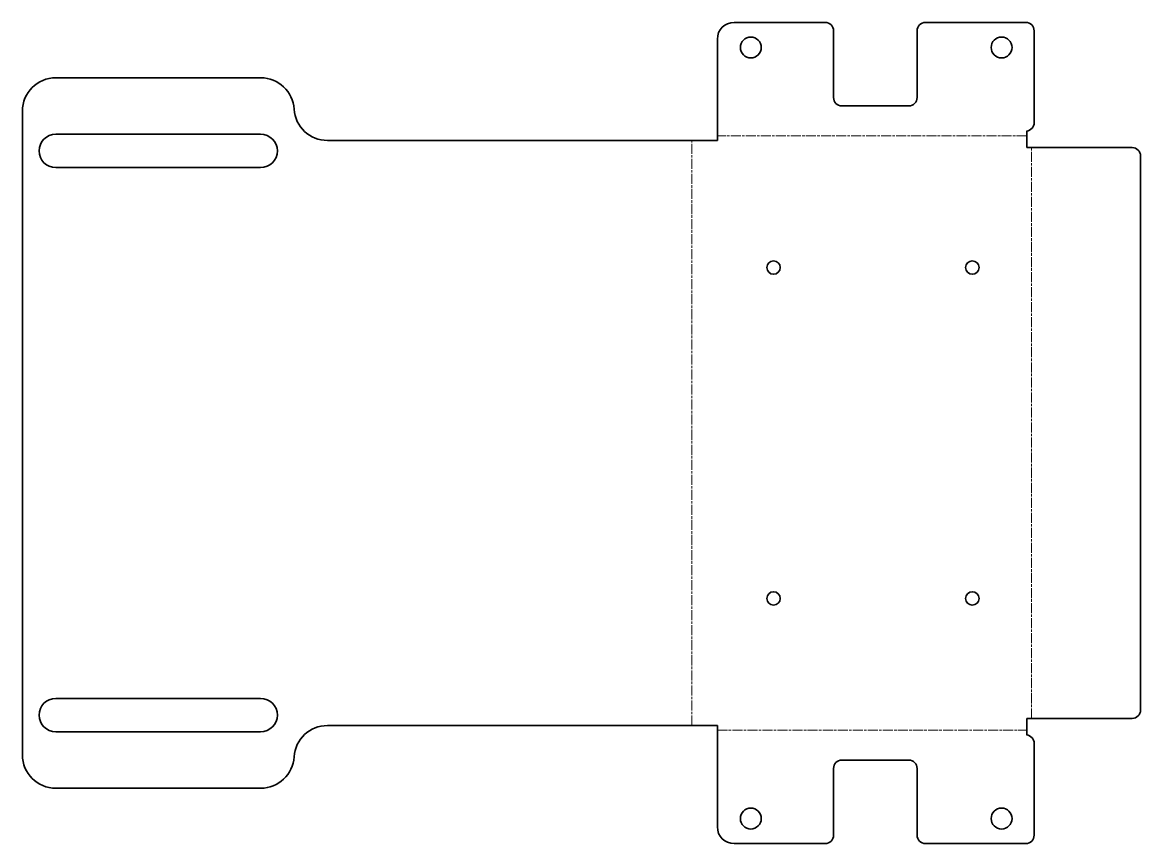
# Model space of a CAD drawing. Header units: inches. Extents: x 0 to 268, y 0 to 197.
import ezdxf

# ---------------------------------------------------------------- set-up
doc = ezdxf.new("R2010")
doc.units = ezdxf.units.IN
doc.header["$MEASUREMENT"] = 0
doc.linetypes.add('Chain', pattern=[13.68, 9.12, -1.14, 2.28, -1.14])
doc.layers.add('SIMUMAK Bend Centerline (ISO)', color=7, linetype='Chain', lineweight=9)
doc.layers.add('SIMUMAK Visible (ISO)', color=7, linetype='Continuous', lineweight=35)

# ---------------------------------------------------------------- blocks, each defined once
blk = doc.blocks.new('AMB-04-CHALEO01_Sheet_2_AMB-04-CHALEO01 (desplegada)')
at = {"layer": 'SIMUMAK Bend Centerline (ISO)', "ltscale": 0.263158}
for p, q in [((26.37, -70), (26.37, 70)), ((106.5, 71.13), (32.5, 71.13)), ((107.63, -68.29), (107.63, 68.29)), ((32.5, -71.13), (106.5, -71.13))]:
    blk.add_line(p, q, dxfattribs=at)
at = {"layer": 'SIMUMAK Visible (ISO)'}
for p, q in [((36.5, 98.26), (58.29, 98.26)), ((82.29, 98.26), (106.29, 98.26)), ((32.5, 94.26), (32.5, 70)), ((60.29, 80.26), (60.29, 96.26)), ((80.29, 96.26), (80.29, 80.26)), ((108.29, 96.26), (108.29, 74.25)), ((-125.76, 85), (-76.73, 85)), ((78.29, 78.26), (62.29, 78.26)), ((-133.76, -77), (-133.76, 77)), ((106.5, 72.26), (106.5, 68.29)), ((-125.76, 71.5), (-76.76, 71.5)), ((-60.76, 70), (32.5, 70)), ((131.76, 68.29), (106.5, 68.29)), ((133.76, -66.29), (133.76, 66.29)), ((-76.76, 63.5), (-125.76, 63.5)), ((-125.76, -63.5), (-76.76, -63.5)), ((106.5, -68.29), (106.5, -72.26)), ((106.5, -68.29), (131.76, -68.29)), ((-76.76, -71.5), (-125.76, -71.5)), ((32.5, -70), (-60.76, -70)), ((32.5, -70), (32.5, -94.26)), ((108.29, -96.26), (108.29, -74.25)), ((62.29, -78.26), (78.29, -78.26)), ((60.29, -96.26), (60.29, -80.26)), ((80.29, -80.26), (80.29, -96.26)), ((-76.73, -85), (-125.76, -85)), ((36.5, -98.26), (58.29, -98.26)), ((82.29, -98.26), (106.29, -98.26))]:
    blk.add_line(p, q, dxfattribs=at)
for centre, radius in [((40.5, 92.26), 2.5), ((100.5, 92.26), 2.5), ((45.95, 39.58), 1.6), ((93.5, 39.58), 1.6), ((45.95, -39.58), 1.6), ((93.5, -39.58), 1.6), ((40.5, -92.26), 2.5), ((100.5, -92.26), 2.5)]:
    blk.add_circle(centre, radius, dxfattribs=at)
at = {"layer": 'SIMUMAK Visible (ISO)', "extrusion": (0, 0, -1)}
for centre, radius, start, end in [((-36.5, 94.26), 4, 0, 90), ((-58.29, 96.26), 2, 90, 180), ((-82.29, 96.26), 2, 0, 90), ((-106.29, 96.26), 2, 90, 180), ((125.76, 77), 8, 360, 90), ((76.73, 77), 8, 90, 176.4167), ((-106.29, 74.25), 2, 180, 264.0562), ((125.76, 67.5), 4, 270, 90), ((76.76, 67.5), 4, 90, 270), ((-131.76, 66.29), 2, 90, 180), ((125.76, -67.5), 4, 270, 90), ((76.76, -67.5), 4, 90, 270), ((-131.76, -66.29), 2, 180, 270), ((-106.29, -74.25), 2, 95.9438, 180), ((125.76, -77), 8, 270, 0), ((76.73, -77), 8, 183.5833, 270), ((-36.5, -94.26), 4, 270, 0), ((-58.29, -96.26), 2, 180, 270), ((-82.29, -96.26), 2, 270, 360), ((-106.29, -96.26), 2, 180, 270)]:
    blk.add_arc(centre, radius, start, end, dxfattribs=at)
at = {"layer": 'SIMUMAK Visible (ISO)'}
for centre, radius, start, end in [((62.29, 80.26), 2, 180, 270), ((78.29, 80.26), 2, 270, 0), ((-60.76, 78), 8, 183.5833, 270), ((-60.76, -78), 8, 90, 176.4167), ((62.29, -80.26), 2, 90, 180), ((78.29, -80.26), 2, 0, 90)]:
    blk.add_arc(centre, radius, start, end, dxfattribs=at)

msp = doc.modelspace()

# ---------------------------------------------------------------- block references
msp.add_blockref('AMB-04-CHALEO01_Sheet_2_AMB-04-CHALEO01 (desplegada)', (133.76, 98.26))

doc.saveas('drawing.dxf')
